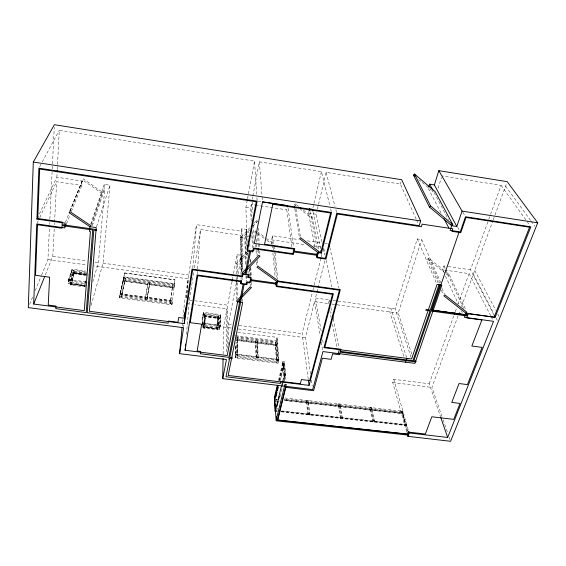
<?xml version="1.0" encoding="UTF-8"?>
<svg xmlns="http://www.w3.org/2000/svg" width="566" height="566" viewBox="0 0 566 566"><rect width="100%" height="100%" fill="white"/><g stroke="black" fill="none" stroke-linecap="round" stroke-linejoin="round"><path stroke-width="0.42" stroke-dasharray="2.83 2.12" d="M228.296 359.778L228.31 358.03M228.388 344.956L228.515 324.035L236.517 281.953M226.527 351.663L226.931 308.937L194.817 304.657M227.277 348.479L227.631 305.187L232.102 281.217M85.381 286.941L70.269 284.917L70.283 283.792L73.375 271.751L88.275 273.774M70.474 283.064L70.46 284.182L85.558 286.205M70.269 284.917L73.375 271.751M223.124 354.153L223.549 327.035L226.931 308.937M203.371 312.361L202.104 327.021L219.629 329.292L220.337 325.443L220.577 314.639L203.371 312.361L202.727 316.182L220.011 318.488L220.4 316.359L203.18 314.088L202.819 316.231M219.629 329.292L219.884 318.439L220.577 314.639M41.608 275.076L47.926 259.61L49.44 227.865M49.61 224.341L49.695 222.572M49.865 219.049L52.093 172.319M52.256 168.788L54.237 127.35M45.358 274.892L52.822 256.264L54.258 228.197M54.435 224.688L54.527 222.933M54.569 222.056L56.635 181.7L81.801 185.464L82.105 181.028L56.862 177.236L38.813 215.158M56.862 177.236L57.088 172.892M57.265 169.418L59.267 130.307L254.537 161.091L256.695 194.202M202.345 324.502L202.869 315.347L220.032 317.604L219.785 328.45L202.253 326.172M85.204 285.844L68.253 283.58L68.514 279.505L72.08 269.225L86.018 271.121M68.762 279.505L68.606 281.833L86.386 284.217M72.08 269.225L71.818 273.244L68.253 283.58M217.641 329.907L218.724 316.712L204.701 314.859L203.442 328.068L217.641 329.907L218.724 316.712M197.159 274.1L197.484 269.727M197.555 268.85L200.477 229.478L240.677 235.315L241.441 271.432M91.473 225.593L103.896 188.768L104.271 184.36L109.974 185.216L103.062 263.19L90.61 307.076M192.78 268.086L196.466 224.66L241.441 231.225L242.354 270.612M92.725 281.953L98.434 262.553L104.71 188.888L103.896 188.768M186.44 334.4L189.405 300.072L193.912 271.312M204.701 314.859L203.64 327.049L217.86 328.896M183.702 326.837L183.858 325.096M186.37 298.041L188.153 278.84L94.09 265.942M186.66 297.575L186.978 294.101M187.063 293.23L188.74 274.998L196.466 224.66M182.238 325.853L182.493 323.25M182.57 322.379L184.403 303.27L188.153 278.84M119.525 297.858L119.942 293.796L124.761 272.946L174.986 279.816L171.873 304.805L119.525 297.858L124.35 276.838M124.761 272.946L124.343 276.894L174.434 283.658M145.497 297.157L145.214 299.456L148.143 282.186L145.356 298.31L121.676 295.155L125.065 280.205L148.002 283.318M172.382 286.891L172.701 284.648L170.288 303.723L172.432 286.629L149.672 283.545L147.075 298.537L170.564 301.664M174.427 283.707L174.986 279.816M171.873 304.805L172.439 300.744L120.063 293.761L119.822 296.082L172.106 303.036M194.463 267.824L200.477 229.478M232.584 278.649L232.902 276.937M233.546 273.512L237.062 254.679L241.583 255.323L241.951 271.921M240.996 274.736L240.246 237.607L240.677 235.315M241.441 231.225L241.908 228.699L246.514 229.379L246.981 242.46M247.144 242.411L245.892 207.404L247.328 199.685M247.491 198.829L248.29 194.534M248.453 193.678L254.537 161.091M236.68 281.09L237.331 277.658M237.989 274.22L241.583 255.323M245.623 264.308L244.823 238.272L245.255 235.987L248.538 236.461L249.012 234.013M246.514 245.913L246.033 231.897L246.514 229.379M251.184 221.242L250.561 208.104L251.24 204.496L254.707 205.019M252.217 199.366L252.705 196.812M252.868 195.956L259.355 161.848L321.41 171.632L329.851 205.621M204.637 315.58L204.439 316.599L218.455 318.446L218.667 317.427M203.442 328.068L203.703 326.306M237.784 332.313L276.986 337.35L278.911 359.7L278.055 363.322L235.506 357.988L236.241 354.316L236.142 342.324M272.069 244.165L271.659 239.821L272.515 235.76L298.622 239.574M291.865 246.811L286.771 209.845L287.316 207.305M217.917 328.153L217.698 329.164L203.505 327.325M276.173 340.895L276.986 337.35L277.361 341.899L276.562 345.366L235.385 340.081M314.922 246.783L308.505 213.12L308.895 211.436M312.963 207.658L313.762 204.227M313.967 203.371L321.41 171.632M85.53 280.863L84.348 286.799L85.685 281.175M85.516 281.429L84.539 285.505L71.507 283.764L74.203 273.166L87.065 274.906M321.941 241.937L316.153 214.273L316.564 212.561M317.377 209.137L326.122 172.375L400.41 184.091L416.293 219.283M282.575 362.665L282.88 361.37L284.479 361.568L285.717 374.501L285.398 375.817L283.764 375.612L282.575 362.665L284.167 362.863L284.479 361.568M278.465 380.522L282.887 362.035L284.16 362.198L285.844 380.218M278.996 380.43L283.028 363.598L284.309 363.761L280.255 380.585M279.434 380.479L283.481 363.655L284.542 375.039L282.682 382.687M279.717 380.677L284.16 362.198M283.764 375.612L284.082 374.303L282.88 361.37M281.642 385.191L282.469 381.788M282.675 380.939L284.118 374.982L285.363 375.138L284.118 380.239M282.066 385.241L282.476 383.536M282.448 385.29L283.276 381.887M283.488 381.038L284.939 375.081L283.863 363.705M276.654 410.845L277.687 406.593M278.727 402.341L279.137 400.643M280.177 396.391L282.873 385.34M276.689 411.489L276.993 410.251M308.265 379.34L302.117 333.664L312.757 290.945M312.97 290.089L314.031 285.816M314.243 284.967L321.056 257.622M321.269 256.773L321.905 254.205M310.515 374.041L305.428 337.697L314.519 301.699L331.011 303.942M321.134 331.11L315.446 298.006L316.748 292.87M316.96 292.014L317.83 288.582M318.042 287.726L324.969 260.303M328.421 303.588L329.391 299.916L315.446 298.006M306.348 401.52L306.666 400.303L308.201 400.487L309.942 413.866L309.602 415.097L308.038 414.913L306.348 401.52L307.876 401.704L309.602 415.097M307.876 401.704L308.201 400.487M308.038 414.913L308.371 413.682L306.666 400.303M400.41 184.091L401.046 181.905M338.227 405.086L338.581 403.876L340.102 404.06L342.55 417.453L342.182 418.67L340.633 418.486L338.227 405.086L339.749 405.263L342.182 418.67M339.749 405.263L340.102 404.06M340.633 418.486L340.994 417.269L338.581 403.876M411.05 357.302L395.188 308.923L417.291 238.916L421.691 239.574L440.808 282.774M411.822 354.16L398.223 313.104L421.691 239.574M438.049 188.287L441.473 177.568M369.803 408.617L370.185 407.421L371.685 407.598L374.833 421.005L374.437 422.208L372.895 422.031L369.803 408.617L371.303 408.793L374.437 422.208M371.303 408.793L371.685 407.598M96.496 226.768L109.974 185.216M372.895 422.031L373.291 420.821L370.185 407.421M406.699 432.134L392.733 382.531L393.809 379.305L429.162 383.734L440.546 416.795M92.364 225.721L104.71 188.888M284.804 397.99L402.171 411.128L401.853 412.076L284.578 398.966M402.171 411.128L402.631 412.748L402.313 413.696L283.842 400.487M90.701 224.228L104.271 184.36M91.289 223.98L102.135 192.001L83.202 178.792L69.767 211.104M443.673 272.154L442.584 269.777L443.893 265.935L447.324 266.43M407.251 431.108L405.659 425.483L405.971 424.564L280.545 410.782M401.471 410.923L401.061 412.105L402.546 412.289L406.36 425.71L404.839 425.533L405.263 424.337L401.471 410.923L402.964 411.1L402.546 412.289M406.36 425.71L406.784 424.514L405.263 424.337M429.162 383.734L453.776 315.835M455.276 311.696L456.783 307.557M457.979 304.246L469.087 273.611L442.584 269.777M493.92 314.915L470.473 269.791L488.472 220.132M488.776 219.311L490.276 215.172M490.573 214.344L501.08 185.372L441.996 175.92M441.975 416.427L431.908 387.413L458.205 315.531M458.51 314.703L460.321 309.751M461.531 306.447L492.866 220.811M493.163 219.983L494.677 215.851M494.981 215.023L506.648 183.143M66.477 223.853L70.064 214.868M71.366 211.599L81.801 185.464M70.311 210.814L83.202 178.792M65.451 222.339L69.696 211.804M70.028 210.998L82.105 181.028M29.63 304.374L32.623 297.051M35.29 290.535L41.276 275.89M37.123 223.131L38.247 220.747M39.747 217.556L56.635 181.7M39.719 166.616L41.799 162.753M42.217 161.982L59.267 130.307M102.135 192.001L101.328 193.006L82.395 179.818M241.845 271.475L241.088 237.225L249.776 227.822M253.83 223.436L256.723 220.301L257.778 221.094L253.144 226.096M249.67 229.853L242.142 237.996L241.088 237.225M255.089 233.298L254.99 231.558L255.867 230.617M236.248 274.071L236.142 263.622L248.297 250.66M248.177 252.648L237.175 264.357L236.142 263.622M298.53 206.378L295.127 203.746L294.2 204.729L295.565 205.776M303.298 210.057L312.149 216.898L311.229 217.86L300.334 209.455M438.218 283.014L427.74 259.037L428.703 258.131L444.048 270.484M446.716 272.628L449.39 274.779L448.421 275.656L445.753 273.512M280.467 411.107L405.864 424.882L402.518 413.081L283.99 399.851M281.274 411.503L405.765 425.165L402.419 413.364L283.92 400.141M275.939 411.249L277.694 411.44M281.196 411.822L405.659 425.483M284.075 399.504L402.631 412.748M275.147 399.164L276.901 399.355M275.946 399.603L278.578 399.9M373.291 420.821L374.833 421.005M340.994 417.269L342.55 417.453M308.371 413.682L309.942 413.866M284.082 374.303L285.717 374.501M236.241 354.316L278.911 359.7M392.733 382.531L431.908 387.413M235.35 335.624L276.187 340.845L278.055 363.322M236.079 336.579L277.361 341.899M235.937 337.301L277.199 342.614L278.727 360.471L236.086 355.101L235.98 342.388M235.944 338.206L277.276 343.527L276.802 345.564L235.541 340.272M236.404 339.473L276.732 344.652L278.239 362.551L235.661 357.203L235.583 346.159M228.515 324.035L232.018 324.495M239.029 325.415L302.117 333.664M202.762 323.151L220.337 325.443M223.549 327.035L231.388 328.061M238.357 328.966L305.428 337.697M204.581 326.943L216.835 328.535L217.599 317.809L205.5 316.217M172 303.949L119.61 296.994L123.459 280.262L174.031 287.118M204.503 315.878L218.504 317.724M68.514 279.505L85.721 281.783M87.15 282.887L68.458 280.375L72.023 270.088L85.947 271.984M86.966 285.207L68.309 282.71L71.875 272.387L86.64 274.39M70.283 283.792L85.416 285.823M189.405 300.072L193.749 300.652M194.612 300.772L227.631 305.187M119.942 293.796L172.453 300.801M172.326 301.657L119.851 294.667L123.699 277.991L174.356 284.875M186.136 303.503L191.343 304.197M331.874 304.062L336.197 304.65M337.06 304.77L398.223 313.104M86.556 272.946L71.733 270.93L71.585 273.229L86.577 275.246M86.449 274.262L73.191 272.465L73.17 273.583L85.438 275.246M73.354 272.876L88.232 274.892M52.822 256.264L87.249 261.011M94.996 262.079L98.434 262.553M103.062 263.19L188.74 274.998M47.926 259.61L87.122 264.98M332.858 300.39L337.187 300.985M338.051 301.105L395.188 308.923M124.753 273.003L174.979 279.866M246.033 231.897L249.323 232.378M307.324 240.847L323.858 243.26M324.728 243.387L327.339 243.769M271.659 239.821L304.565 244.604M313.217 245.863L321.014 246.995M448.18 266.558L470.473 269.791M240.246 237.607L244.823 238.272M245.892 207.404L250.561 208.104M258.138 201.142L261.612 201.666M255.577 205.147L286.771 209.845M308.505 213.12L316.153 214.273M254.99 231.558L257.113 233.128M257.827 233.652L266.331 239.92M267.039 240.444L271.998 244.102M257.289 231.664L265.794 237.939M266.501 238.463L274.298 244.222M427.74 259.037L445.088 272.975M418.847 179.599L421.514 181.87M422.179 182.436L431.511 190.381M432.176 190.947L433.506 192.079M505.565 186.094L530.675 220.549M531.184 221.256L534.771 226.174M501.08 185.372L529.811 225.388M462.882 212.222L465.054 216.007M457.738 227.228L459.422 230.341M434.157 192.617L448.413 219.53M474.718 270.406L495.682 310.104M497.74 314.003L498.971 316.337M473.325 274.22L493.693 313.338M496.141 318.035L497.365 320.384M428.328 188.492L441.218 213.297M469.087 273.611L490.722 315.835M491.125 316.62L492.724 319.748M449.39 274.779L465.846 309.906M443.893 265.935L445.385 269.14M445.76 269.94L463.681 308.428M445.492 276.116L458.219 303.85M461.488 310.982L462.217 312.559M416.654 220.082L418.465 224.079M428.703 258.131L439.591 282.88M442.046 288.469L444.508 294.058M441.36 290.209L443.107 294.207M417.291 238.916L436.676 283.686M443.121 419.746L447.72 433.004M449.163 437.15L450.027 439.64M406.621 357.528L390.901 308.336L389.769 311.951L403.749 356.325M393.809 379.305L408.617 431.285M405.971 424.564L407.796 430.995M326.122 172.375L334.994 206.406M335.886 209.809L336.551 212.363M330.693 209.024L331.322 211.571M329.844 247.441L339.062 288.483M323.787 248.233L325.054 254.247M326.32 260.261L331.924 286.905M323.391 248.849L324.651 254.905M313.083 211.946L320.554 248.828M329.391 299.916L329.73 301.628M330.926 307.635L331.959 312.779M333.155 318.778L338.97 347.927M312.149 216.898L318.686 249.91M329.773 310.479L331.124 317.37M332.475 324.254L337.032 347.51M309.984 211.479L317.349 249.231M322.634 339.826L323.384 344.178M314.519 301.699L320.321 336.091M321.332 342.112L322.783 350.715M295.127 203.746L295.402 205.486M295.968 208.967L300.461 236.836M294.893 209.087L299.322 237.005M288.052 208.224L293.485 246.521M311.357 380.097L312.206 386.153M274.468 245.948L274.807 249.408M275.147 252.868L277.694 278.805M272.515 235.76L273.272 243.684M273.611 247.2L273.866 249.839M273.951 250.724L276.491 277.184M272.147 245.036L272.55 249.38M272.876 252.853L275.062 276.307M284.118 374.982L284.67 380.911M276.809 360.344L275.493 344.347L257.24 342.005L258.004 357.974M259.355 161.848L262.037 195.878M262.1 196.749L262.447 201.107M276.173 399.391L276.42 402.73M256.922 197.683L257.091 200.3M258.223 228.105L259.171 242.998M259.228 243.875L259.454 247.384M259.674 250.887L259.9 254.396M256.723 220.301L256.886 222.933M257.523 233.433L258.117 243.062M258.167 243.939L258.386 247.441M258.542 250.066L258.811 254.438M256.37 239.298L256.872 247.979M256.922 248.849L257.325 255.797M257.572 260.141L257.87 265.348M255.712 244.604L255.86 247.215M256.051 250.696L256.341 255.91M256.674 262.001L256.872 265.475M252.146 201.984L252.705 212.568M253.349 224.907L254.042 238.137M251.24 204.496L251.849 216.686M252.585 231.487L253.363 247.158M251.849 235.258L252.471 248.403M256.405 357.769L255.683 341.8L237.31 339.444L237.479 355.391M249.804 243.769L250.023 249.033M250.462 259.546L250.575 262.178M250.795 267.435L251.162 276.201M250.278 259.539L250.42 263.041M250.604 267.414L250.964 276.158M251.219 282.278L251.368 285.773M249.797 268.213L250.115 276.151M249.627 269.26L249.903 276.25M250.207 284.111L250.278 285.858M247.349 252.931L247.476 256.426M248 271.255L248.092 273.873M246.719 252.047L246.932 258.174M245.255 235.987L246.16 264.195M246.528 275.656L246.698 280.941M245.969 275.592L246.132 280.8M241.908 228.699L242.941 270.548M242.085 278.04L242.128 279.788M242.552 299.011L242.616 301.628M241.017 275.621L241.088 279.151M237.062 254.679L237.31 274.814M237.317 275.635L237.359 279.172M237.402 282.625L237.593 298.346M236.277 277.552L236.298 279.293M236.326 281.903L236.496 299.315M235.421 345.946L235.506 357.988M71.323 283.934L71.309 285.059L74.394 271.885L71.323 283.934M220.422 315.474L220.181 326.292L202.621 324.007L203.229 313.21L220.422 315.474M218.441 317.392L218.158 328.238L218.83 315.269L218.441 317.392M204.468 315.552L203.887 326.384L204.828 313.415L204.468 315.552M70.198 280.609L70.05 282.943L73.573 272.621L73.729 270.322L70.198 280.609M217.761 316.585L216.672 329.78L217.761 316.585M205.465 316.005L204.411 328.188L205.663 314.986L205.465 316.005M121.591 294.9L121.35 297.221L125.376 278.217L121.591 294.9M123.501 278.84L123.268 281.111L173.925 287.974L174.25 285.731L123.501 278.84M123.784 277.199L123.381 281.054L173.918 287.903L174.47 284.09L123.784 277.199M147.217 297.383L146.934 299.69L149.813 282.413L147.217 297.383M202.67 323.087L202.303 325.252L219.806 327.53L220.202 325.372L202.67 323.087M237.501 337.506L237.097 339.558L237.281 357.408L237.699 355.307L237.501 337.506M236.079 354.139L235.654 356.233L278.154 361.575L278.642 359.502L236.079 354.139M255.903 340.774L255.464 342.826L256.179 358.816L256.631 356.729L255.903 340.774M257.459 340.98L257.021 343.024L257.778 359.014L258.238 356.934L257.459 340.98M275.656 342.416L275.182 344.453L276.647 362.353L277.128 360.273L275.656 342.416"/><path stroke-width="0.85" d="M185.231 348.486L185.075 350.248L227.221 355.547L237.635 301.834L251.438 287.521L250.314 286.736L236.51 301.055L237.635 301.834L242.637 302.506L228.204 375.463L309.078 385.375L333.374 293.782L275.953 285.858L276.908 281.514L277.864 280.538L257.926 266.218L256.964 267.216L276.908 281.514L339.444 290.188L323.978 347.666L411.595 358.964L437.023 284.486L441.876 285.172L414.878 363.372L322.931 351.571L312.687 389.613L222.742 378.647L223.061 358.533M316.245 253.688L316.903 257.141L325.379 258.358L336.77 213.212L419.187 225.678L420.665 220.966L401.69 179.719L54.357 124.704L33.309 162.06L28.3 307.635L183.617 327.714L179.578 353.651L226.457 359.516L222.742 378.647M243.026 274.036L241.88 273.229L258.867 255.316L260.013 256.15L243.026 274.036L242.503 276.746L192.631 269.826L184.254 323.618L89.414 311.293L96.227 227.603L89.86 226.69L69.123 212.71L69.986 211.613L90.737 225.622L89.86 226.69L89.499 231.452L90.404 231.579L84.277 310.628L33.67 304.048L36.748 223.931L64.849 227.935L65.125 223.145L36.931 219.106L38.884 168.159L257.148 201.171L247.462 251.162L252.641 251.905L253.405 248.028L292.813 253.688L293.853 249.132L254.318 243.422L262.518 201.984L331.535 212.42L321.424 253.115L318.014 252.62L299.598 238.753L300.603 237.706L319.019 251.601L318.014 252.62L316.903 257.141M57.131 172.022L57.223 170.281M185.379 346.725L185.606 344.086M184.268 320.731L184.587 317.243M184.834 314.625L185.075 312.007M184.254 323.618L185.698 307.989M179.578 353.651L182.075 327.594M185.075 350.248L197.095 274.977L241.647 281.125L241.173 283.573L246.238 284.274L246.726 281.826L250.356 282.328L251.233 277.956L247.59 277.446L248.12 274.743M232.102 281.217L232.428 279.505M245.064 274.333L249.748 250.377L246.918 249.974L256.235 201.765L39.691 169.036L37.759 218.526L62.232 222.035L62.083 224.645L96.616 229.584L96.538 230.532L93.822 230.143L87.228 312.708L168.109 323.2L168.42 321.049L177.965 322.287L178.686 317.519L184.353 318.255L191.987 269.076L241.887 276.003L242.283 273.944L248.856 274.864L248.453 276.916L250.823 277.248L250.342 279.632L277.29 283.361L277.814 280.991L340.329 289.672L324.813 347.184L340.973 349.272L340.378 351.394L412.911 360.733L430.011 310.875L425.795 310.295L426.078 309.468L430.294 310.048L439.11 284.33L440.079 284.472L431.25 310.182L467.792 315.205L432.198 310.118L458.969 232.4M246.083 274.475L250.78 250.526L253.603 250.929L254.028 248.799L293.443 254.452L294.009 251.976L317.639 255.379L317.031 257.834L325.945 259.115L337.35 214.019L421.352 226.718L422.158 224.157L452.793 228.798L451.937 231.338L460.759 232.668L466.023 217.457L529.564 227.228L494.09 317.25L468.358 313.705L467.863 315.021L432.198 310.118M309.093 210.594L309.482 208.911L312.559 209.378L312.906 211.09M276.647 420.871L276.873 419.915L408.709 434.207L408.383 435.134L276.647 420.871L276.328 416.498M274.439 397.325L277.255 385.566M274.56 398.938L277.786 385.474M278.224 385.531L274.991 398.995L275.175 401.513M275.769 397.353L276.986 392.309M277.39 390.625L278.196 387.257M281.436 386.04L275.444 410.704L276.144 420.326L277.375 420.467L286.247 384.455L284.988 384.307L276.144 420.326M276.894 406.501L278.132 401.4M278.55 399.695L279.378 396.292M338.22 353.538L339.317 349.639M428.773 187.042L429.679 184.155L434.348 184.898L456.833 226.464L451.668 225.678L429.452 207.043L413.513 175.057L414.531 174.045L435.19 191.662L452.779 224.624L451.668 225.678L450.09 230.355L460.264 231.89L465.493 216.764L530.837 226.817L495.13 317.25L465.917 313.224L443.808 295.806L444.855 294.858L466.971 312.298L465.917 313.224L464.396 317.314L493.531 321.311L447.664 437.461L409.098 432.962L408.617 431.285M434.348 184.898L438.834 170.67L507.186 181.665L537.7 222.813L450.6 441.296L407.881 436.336L407.407 434.653M405.596 362.183L406.89 358.356M456.833 226.464L462.075 211.104L438.834 170.67M407.881 436.336L409.098 432.962M454.378 314.18L454.979 312.524M33.67 304.048L44.707 276.512M65.5 226.301L66.151 224.667M36.931 219.106L38.056 216.736M429.452 207.043L430.57 205.96L414.531 174.045M262.483 201.8L287.684 205.614M33.309 162.06L420.665 220.966M462.075 211.104L537.7 222.813M299.895 207.425L301.933 209.003M430.57 205.96L452.779 224.624M413.513 175.057L414.85 176.196M429.679 184.155L432.933 190.303M450.847 224.143L451.668 225.678M444.041 218.724L448.88 228.027M494.323 315.694L495.13 317.25M462.946 314.144L463.674 315.729M440.836 417.623L447.664 437.461M408.022 431.801L408.709 434.207M329.079 244.024L329.653 246.585M320.901 250.54L321.424 253.115M332.468 315.347L333.155 318.778M309.482 208.911L309.814 210.623M294.476 206.47L294.759 208.217M308.378 380.203L309.078 385.375M275.628 282.384L275.791 284.118M275.366 404.032L275.734 409.069M258.436 248.311L258.542 250.066M251.113 279.654L251.184 281.401M247.271 245.913L247.427 250.285M246.189 282.533L246.238 284.274M242.418 273.244L242.503 276.746M241.102 280.036L241.173 283.573M236.305 280.163L236.326 281.903M37.519 224.737L35.545 275.317L49.61 277.206L48.23 305.039L55.963 306.043L55.815 308.64L86.202 312.581L92.732 229.987L62.027 225.608L61.878 228.211L37.519 224.737M197.739 275.72L190.211 322.67L201.687 324.162L197.145 351.005L200.704 351.451L200.3 353.764L228.841 357.344L243.161 284.068L240.401 283.686L240.798 281.656L197.739 275.72M229.626 358.328L226.018 376.744L280.602 383.415L281.09 381.392L300.348 383.755L301.437 379.545L309.666 380.557L332.497 294.299L276.576 286.587L277.099 284.231L250.172 280.51L249.691 282.88L247.328 282.554L246.925 284.585L244.172 284.21L229.796 357.464L232.251 357.769L232.081 358.632L229.626 358.328M272.777 204.262L264.57 244.222L294.78 248.587L294.214 251.071L317.859 254.474L318.467 252.004L320.851 252.351L330.608 213L272.777 204.262M274.432 396.695L275.104 411.298L275.409 410.06L274.432 396.695M285.802 387.307L277.701 420.135L407.499 434.207L408.277 432.042L425.349 434.037L431.823 416.753L453.748 419.378L460.031 403.424L451.746 402.405L459.04 383.536L467.452 384.597L482.112 347.382L471.839 346.024L481.885 319.953L466.794 317.887L467.488 316.026L430.959 311.003L413.831 360.853L416.123 361.15L415.861 361.907L340.152 352.172L339.437 354.719L332.652 353.849L331.131 359.346L322.379 358.228L313.606 390.696L285.802 387.307"/></g></svg>
